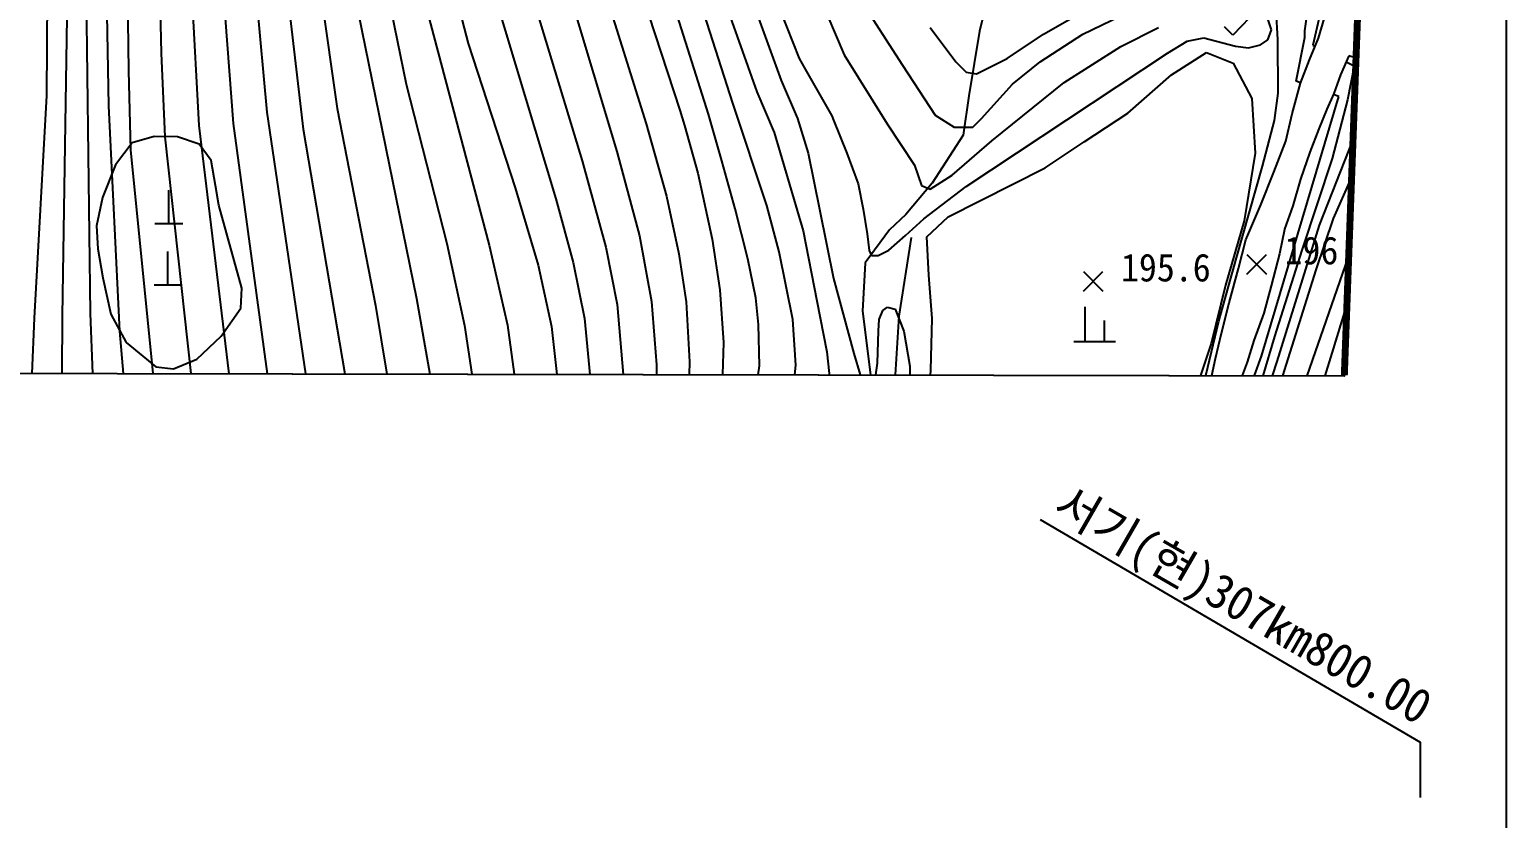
# Model space of a CAD drawing. Header units: millimetres. Extents: x 10470 to 11266, y 1103 to 1807.
# Drawn here: x 11159.5 to 11265.9, y 1363.4 to 1420.2 of the extents above; entities that cross this region are included whole.
import ezdxf
from ezdxf.enums import TextEntityAlignment as Align
from ezdxf.xclip import XClip

# ---------------------------------------------------------------- set-up
doc = ezdxf.new("R2010")
doc.units = ezdxf.units.MM
doc.header["$LTSCALE"] = 10
doc.header["$MEASUREMENT"] = 0
doc.header["$XCLIPFRAME"] = 2
doc.linetypes.add('A-CENTR01', pattern=[2, 1.25, -0.25, 0.25, -0.25])
for name, color, linetype in [('TN-MACL', 6, 'A-CENTR01'), ('TZ-BASE', 253, 'Continuous'), ('TZ-LEAL', 1, 'Continuous'), ('TZ-LEAT', 3, 'Continuous')]:
    doc.layers.add(name, color=color, linetype=linetype)
doc.layers.add('TX-PAPR', color=2, linetype='Continuous', plot=False)
doc.styles.add('HANA', font='GulimChe.ttf')
doc.styles.get("Standard").update_dxf_attribs({"font": 'GulimChe.ttf'})

# ---------------------------------------------------------------- blocks, each defined once
blk = doc.blocks.new('JD-SDFHSFH5FGCFH6')
at = {"layer": 'TZ-BASE'}
for p, q in [((607.27, -16.24, 216), (608.07, -56.88, 216)), ((609.03, -20.18, 215), (609.5, -54.38, 215)), ((606.34, -39.52, 217), (606.74, -71.84, 217)), ((651.29, -57.5, 199), (645.89, -40.41, 199)), ((611.54, -41.28, 214), (611.87, -53.11, 214)), ((639.02, -41.35, 202), (644.68, -60.17, 202)), ((653.03, -56.69, 198), (647.85, -40.47, 198)), ((641.76, -42.15, 201), (646.8, -58.19, 201)), ((644.34, -42.25, 200), (649.23, -57.2, 200)), ((636.86, -43.25, 203), (642.18, -60.84, 203)), ((634.57, -44.53, 204), (640.29, -63.59, 204)), ((632.2, -45.52, 205), (633.98, -52.4, 205)), ((696.53, -45.08, 198), (694.81, -52.53, 198)), ((603.68, -45.75, 219), (603.6, -56.14, 219)), ((630.08, -46.53, 206), (635.49, -66.91, 206)), ((653.34, -46.32, 196), (656.52, -55.07, 196)), ((657.97, -45.98, 194), (661.06, -53.23, 194)), ((694.25, -51.49, 197), (694.92, -46.6, 197)), ((605.13, -47.16, 218), (604.72, -72.01, 218)), ((627.8, -46.93, 207), (629.5, -55.32, 207)), ((651.81, -47.53, 197), (654.78, -55.88, 197)), ((671.74, -47.67, 204.68), (670.81, -51.51, 204.68)), ((614.05, -48.65, 213), (614.57, -58.31, 213)), ((623.26, -48.09, 209), (624.55, -57.07, 209)), ((625.61, -48.05, 208), (630.26, -70.75, 208)), ((618.72, -49.21, 211), (619.46, -57.35, 211)), ((621.03, -49.52, 210), (622.08, -58.56, 210)), ((662.17, -49.14, 193), (665.27, -53.97, 193)), ((675.41, -51.74, 192), (678.88, -49.76, 192)), ((678.26, -51.74, 193), (682.34, -49.76, 193)), ((692.3, -52.11, 196), (692.19, -50, 196)), ((616.47, -50.59, 212), (617.05, -58.16, 212)), ((656.45, -50.03, 195), (657.82, -53.49, 195)), ((690.27, -50.56, 194.44), (689.06, -51.8, 194.44)), ((691.84, -51.42, 195), (691.47, -50.27, 195)), ((695.22, -52.03, 170.4), (695.65, -50.56, 170.4)), ((667.25, -51.25, 192), (669.1, -53.72, 192)), ((670.81, -51.51, 204.68), (670.04, -56.18, 204.68)), ((672.81, -53.48, 192), (675.41, -51.74, 192)), ((675.17, -53.72, 193), (678.26, -51.74, 193)), ((680.98, -52.61, 194), (683.71, -51.25, 194)), ((685.78, -52.23, 195), (686.98, -52, 195)), ((686.98, -52, 195), (689.26, -52.59, 195)), ((689.06, -51.8, 194.44), (688.45, -51.21, 194.44)), ((691.57, -52.14, 195), (691.84, -51.42, 195)), ((692.33, -55.98, 196), (692.3, -52.11, 196)), ((693.63, -55.12, 197), (694.25, -51.98, 197)), ((694.25, -51.98, 197), (694.25, -51.49, 197)), ((694.59, -53.59, 170.4), (695.22, -52.03, 170.4)), ((611.87, -53.11, 214), (612.13, -59.11, 214)), ((633.98, -52.4, 205), (637.36, -62.8, 205)), ((669.86, -62.7, 195), (684.35, -53.11, 195)), ((676.9, -55.21, 194), (680.98, -52.61, 194)), ((684.35, -53.11, 195), (685.78, -52.23, 195)), ((684.65, -54.66, 195.7), (687.15, -53.06, 195.7)), ((687.15, -53.06, 195.7), (689.08, -53.82, 195.7)), ((689.26, -52.59, 195), (690.19, -52.72, 195)), ((690.19, -52.72, 195), (691.06, -52.49, 195)), ((691.06, -52.49, 195), (691.57, -52.14, 195)), ((694.81, -52.53, 198), (694.98, -52.62, 198)), ((657.82, -53.49, 195), (658.26, -54.26, 195)), ((661.06, -53.23, 194), (664.15, -58.18, 194)), ((665.27, -53.97, 193), (667.62, -57.56, 193)), ((669.1, -53.72, 192), (669.84, -54.46, 192)), ((670.59, -54.59, 192), (672.81, -53.48, 192)), ((673.19, -55.33, 193), (675.17, -53.72, 193)), ((689.08, -53.82, 195.7), (690.42, -56.37, 195.7)), ((693.94, -55.25, 170.4), (694.59, -53.59, 170.4)), ((697.41, -53.29, 198.62), (696.81, -54.66, 198.62)), ((697.21, -53.73, 198), (697.79, -54.02, 198)), ((697.79, -54.02, 198), (697.32, -56.46, 198)), ((697.88, -53.44, 198.62), (697.41, -53.29, 198.62)), ((697.93, -53.58, 198.62), (697.88, -53.44, 198.62)), ((609.5, -54.38, 215), (609.64, -60.05, 215)), ((629.5, -55.32, 207), (632.43, -66.8, 207)), ((656.52, -55.07, 196), (657.69, -57.8, 196)), ((658.26, -54.26, 195), (660.16, -57.6, 195)), ((669.84, -54.46, 192), (670.59, -54.59, 192)), ((671.7, -59.41, 194), (676.9, -55.21, 194)), ((681.5, -57.41, 195.7), (684.65, -54.66, 195.7)), ((693.33, -57.47, 170.4), (693.94, -55.25, 170.4)), ((693.94, -55.23, 197), (693.63, -55.12, 197)), ((696.81, -54.66, 198.62), (696.33, -56.01, 198.62)), ((603.6, -56.14, 219), (602.7, -72.17, 219)), ((654.78, -55.88, 197), (656.01, -58.81, 197)), ((670.04, -56.18, 204.68), (669.63, -58.99, 204.68)), ((670.96, -57.81, 193), (673.19, -55.33, 193)), ((690.42, -56.37, 195.7), (690.67, -60.3, 195.7)), ((691.12, -74.9, 197), (696.69, -56.22, 197)), ((692.06, -57.95, 196), (692.33, -55.98, 196)), ((696.33, -56.01, 198.62), (695.82, -57.13, 198.62)), ((696.69, -56.22, 197), (696.29, -56.08, 197)), ((608.07, -56.88, 216), (608.85, -73.12, 216)), ((619.46, -57.35, 211), (622.82, -79.96, 211)), ((624.55, -57.07, 209), (627.3, -71.26, 209)), ((649.23, -57.2, 200), (649.55, -58.31, 200)), ((655.49, -64.06, 198), (653.03, -56.69, 198)), ((678.35, -59.47, 195.7), (681.5, -57.41, 195.7)), ((695.82, -57.13, 198.62), (695.26, -58.55, 198.62)), ((697.32, -56.46, 198), (696.22, -60.69, 198)), ((614.57, -58.31, 213), (617.61, -83.31, 213)), ((617.05, -58.16, 212), (620.05, -80.24, 212)), ((646.8, -58.19, 201), (648.25, -63.4, 201)), ((649.55, -58.31, 200), (650.53, -61.73, 200)), ((652.24, -60.85, 199), (651.29, -57.5, 199)), ((657.69, -57.8, 196), (658.46, -60.29, 196)), ((660.16, -57.6, 195), (660.28, -57.92, 195)), ((660.28, -57.92, 195), (661.26, -60.29, 195)), ((664.15, -58.18, 194), (666.13, -61.15, 194)), ((667.62, -57.56, 193), (668.98, -58.42, 193)), ((668.98, -58.42, 193), (670.34, -58.42, 193)), ((670.34, -58.42, 193), (670.96, -57.81, 193)), ((691.2, -61.24, 196), (692.06, -57.95, 196)), ((692.87, -59.44, 170.4), (693.33, -57.47, 170.4)), ((609.78, -59.56, 214.71), (608.58, -61.14, 214.71)), ((611.35, -59.09, 214.71), (609.78, -59.56, 214.71)), ((613.04, -59.12, 214.71), (611.35, -59.09, 214.71)), ((612.13, -59.11, 214), (615.03, -85.65, 214)), ((614.59, -59.64, 214.71), (613.04, -59.12, 214.71)), ((622.08, -58.56, 210), (625.43, -78.15, 210)), ((656.01, -58.81, 197), (658.1, -65.9, 197)), ((669.63, -58.99, 204.68), (667.39, -62.45, 204.68)), ((668.85, -61.89, 194), (671.7, -59.41, 194)), ((675.54, -61.35, 195.7), (678.35, -59.47, 195.7)), ((692.01, -61.67, 170.4), (692.87, -59.44, 170.4)), ((695.26, -58.55, 198.62), (694.61, -60.22, 198.62)), ((697.72, -59.25, 199), (695.28, -65.48, 199)), ((609.64, -60.05, 215), (612.63, -90, 215)), ((615.46, -60.83, 214.71), (614.59, -59.64, 214.71)), ((644.68, -60.17, 202), (646.31, -66.26, 202)), ((658.46, -60.29, 196), (659.3, -64.46, 196)), ((661.26, -60.29, 195), (662.07, -62.5, 195)), ((690.67, -60.3, 195.7), (689.88, -65.17, 195.7)), ((694.61, -60.22, 198.62), (693.93, -62.16, 198.62)), ((608.58, -61.14, 214.71), (607.64, -63.49, 214.71)), ((615.78, -62.63, 214.71), (615.46, -60.83, 214.71)), ((642.18, -60.84, 203), (643.89, -67.06, 203)), ((653.2, -64.3, 199), (652.24, -60.85, 199)), ((666.13, -61.15, 194), (666.63, -62.63, 194)), ((668.56, -64.88, 195.7), (675.54, -61.35, 195.7)), ((689.31, -67.84, 196), (691.2, -61.24, 196)), ((691.07, -64.01, 170.4), (692.01, -61.67, 170.4)), ((696.22, -60.69, 198), (694.02, -67.29, 198)), ((616.02, -64.03, 214.71), (615.78, -62.63, 214.71)), ((650.53, -61.73, 200), (651.56, -66.48, 200)), ((662.07, -62.5, 195), (662.43, -64.34, 195)), ((667.39, -62.45, 204.68), (665.5, -64.72, 204.68)), ((666.63, -62.63, 194), (667.25, -62.88, 194)), ((666.8, -65.02, 195), (669.86, -62.7, 195)), ((667.25, -62.88, 194), (668.85, -61.89, 194)), ((693.93, -62.16, 198.62), (693.39, -64.1, 198.62)), ((696.3, -65.01, 200), (697.61, -62.08, 200)), ((607.64, -63.49, 214.71), (607.2, -65.53, 214.71)), ((612.41, -65.36, 215.56), (612.41, -62.96, 215.56)), ((637.36, -62.8, 205), (639.01, -68.37, 205)), ((640.29, -63.59, 204), (641.55, -68.17, 204)), ((648.25, -63.4, 201), (649.16, -67.54, 201)), ((616.02, -64.04, 214.71), (616.02, -64.03, 214.71)), ((617.66, -70.01, 214.71), (616.02, -64.04, 214.71)), ((654.13, -67.91, 199), (653.2, -64.3, 199)), ((656.37, -67.39, 198), (655.49, -64.06, 198)), ((659.3, -64.46, 196), (660.3, -69.31, 196)), ((662.43, -64.34, 195), (662.71, -66.1, 195)), ((665.5, -64.72, 204.68), (664.32, -65.82, 204.68)), ((667.02, -66.32, 195.7), (668.56, -64.88, 195.7)), ((689.99, -66.54, 170.4), (691.07, -64.01, 170.4)), ((693.39, -64.1, 198.62), (692.78, -65.78, 198.62)), ((607.2, -65.53, 214.71), (607.29, -67.18, 214.71)), ((611.41, -65.36, 215.56), (613.41, -65.36, 215.56)), ((658.1, -65.9, 197), (659.1, -70.92, 197)), ((664.32, -65.82, 204.68), (662.57, -68.2, 204.68)), ((665.48, -66.22, 195), (666.8, -65.02, 195)), ((689.88, -65.17, 195.7), (688.54, -69.79, 195.7)), ((695.28, -65.48, 199), (692.22, -75.29, 199)), ((692.78, -65.8, 198.62), (692.42, -67.54, 198.62)), ((692.78, -65.78, 198.62), (692.78, -65.8, 198.62)), ((695.07, -68.69, 200), (696.3, -65.01, 200)), ((632.43, -66.8, 207), (633.72, -72.71, 207)), ((635.49, -66.91, 206), (636.8, -72.67, 206)), ((646.31, -66.26, 202), (647.19, -70.97, 202)), ((651.56, -66.48, 200), (652.11, -70.13, 200)), ((662.71, -66.1, 195), (662.87, -67.31, 195)), ((664.27, -67.27, 195), (665.48, -66.22, 195)), ((665.02, -72.03, 195.45), (665.9, -66.38, 195.45)), ((667.16, -69.07, 195.7), (667.02, -66.32, 195.7)), ((689.46, -68.59, 170.4), (689.99, -66.54, 170.4)), ((607.29, -67.18, 214.71), (607.65, -69.27, 214.71)), ((612.35, -69.77, 215.56), (612.35, -67.37, 215.56)), ((643.89, -67.06, 203), (644.71, -71.19, 203)), ((649.16, -67.54, 201), (649.68, -71.01, 201)), ((654.69, -70.72, 199), (654.13, -67.91, 199)), ((657.37, -72.28, 198), (656.37, -67.39, 198)), ((662.87, -67.31, 195), (663.03, -67.67, 195)), ((663.03, -67.67, 195), (663.51, -67.67, 195)), ((663.51, -67.67, 195), (664.27, -67.27, 195)), ((688.06, -72.39, 196), (689.31, -67.84, 196)), ((690.07, -69.01, 196.17), (691.48, -67.59, 196.17)), ((690.07, -67.59, 196.17), (691.48, -69.01, 196.17)), ((692.42, -67.54, 198.62), (691.81, -69.84, 198.62)), ((694.02, -67.29, 198), (692.06, -73.49, 198)), ((697.17, -68.38, 201), (697.41, -67.69, 201)), ((639.01, -68.37, 205), (639.97, -72.77, 205)), ((641.55, -68.17, 204), (642.36, -72.19, 204)), ((662.57, -68.2, 204.68), (662.37, -71.67, 204.68)), ((667.41, -72.19, 195.7), (667.16, -69.07, 195.7)), ((678.29, -70.24, 195.59), (679.7, -68.82, 195.59)), ((678.29, -68.82, 195.59), (679.7, -70.24, 195.59)), ((683.72, -104.62, 200), (695.07, -68.69, 200)), ((688.8, -71.06, 170.4), (689.46, -68.59, 170.4)), ((690.01, -88.93, 201), (697.17, -68.38, 201)), ((607.65, -69.27, 214.71), (608.23, -71.88, 214.71)), ((611.35, -69.77, 215.56), (613.35, -69.77, 215.56)), ((617.61, -71.45, 214.71), (617.66, -70.01, 214.71)), ((652.11, -70.13, 200), (652.37, -73.93, 200)), ((660.3, -69.31, 196), (661.75, -74.72, 196)), ((688.54, -69.79, 195.7), (687.5, -74.01, 195.7)), ((691.81, -69.84, 198.62), (691.29, -71.82, 198.62)), ((627.3, -71.26, 209), (628.53, -78.68, 209)), ((630.26, -70.75, 208), (631.3, -76.7, 208)), ((644.71, -71.19, 203), (645.21, -77.15, 203)), ((647.19, -70.97, 202), (647.53, -75.54, 202)), ((649.68, -71.01, 201), (649.92, -75.33, 201)), ((654.89, -72.64, 199), (654.69, -70.72, 199)), ((659.1, -70.92, 197), (659.82, -74.6, 197)), ((688.23, -73.25, 170.4), (688.8, -71.06, 170.4)), ((697.28, -71.16, 201.9), (696.2, -74.7, 201.9)), ((602.7, -72.17, 219), (602.48, -77.75, 219)), ((604.72, -72.01, 218), (604.69, -77.53, 218)), ((606.74, -71.84, 217), (607.03, -79.43, 217)), ((608.23, -71.88, 214.71), (609.35, -73.92, 214.71)), ((616.19, -73.46, 214.71), (617.61, -71.45, 214.71)), ((642.36, -72.19, 204), (642.9, -77.85, 204)), ((657.57, -75.57, 198), (657.37, -72.28, 198)), ((662.37, -71.67, 204.68), (662.99, -76.45, 204.68)), ((663.54, -73.08, 196), (663.59, -72.28, 196)), ((663.59, -72.28, 196), (663.84, -71.62, 196)), ((663.84, -71.62, 196), (664.17, -71.39, 196)), ((664.17, -71.39, 196), (664.73, -71.53, 196)), ((664.64, -77.98, 195.45), (665.02, -72.03, 195.45)), ((664.73, -71.53, 196), (665.36, -73.1, 196)), ((667.31, -75.93, 195.7), (667.41, -72.19, 195.7)), ((678.41, -73.85, 195.54), (678.41, -71.35, 195.54)), ((691.29, -71.82, 198.62), (690.58, -73.78, 198.62)), ((608.85, -73.12, 216), (611.17, -99.22, 216)), ((633.72, -72.71, 207), (634.54, -78.25, 207)), ((636.8, -72.67, 206), (637.55, -78.22, 206)), ((639.97, -72.77, 205), (640.66, -78.78, 205)), ((654.97, -75.61, 199), (654.89, -72.64, 199)), ((663.47, -75.41, 196), (663.54, -73.08, 196)), ((665.36, -73.1, 196), (665.8, -75.64, 196)), ((679.81, -73.85, 195.54), (679.81, -72.35, 195.54)), ((687.04, -76.63, 196), (688.06, -72.39, 196)), ((687.81, -75.08, 170.4), (688.23, -73.25, 170.4)), ((609.35, -73.92, 214.71), (611.48, -75.67, 214.71)), ((614.42, -75.12, 214.71), (616.19, -73.46, 214.71)), ((652.37, -73.93, 200), (652.24, -78.36, 200)), ((677.61, -73.85, 195.54), (680.61, -73.85, 195.54)), ((687.5, -74.01, 195.7), (686.25, -77.73, 195.7)), ((690.58, -73.78, 198.62), (690.08, -75.34, 198.62)), ((692.06, -73.49, 198), (690.57, -78.43, 198)), ((612.75, -75.83, 214.71), (614.42, -75.12, 214.71)), ((647.53, -75.54, 202), (647.55, -79.18, 202)), ((649.92, -75.33, 201), (649.75, -80.52, 201)), ((659.82, -74.6, 197), (659.98, -76.17, 197)), ((661.75, -74.72, 196), (662.59, -77.49, 196)), ((663.27, -76.77, 196), (663.47, -75.41, 196)), ((687.35, -77.15, 170.4), (687.81, -75.08, 170.4)), ((688.92, -81.18, 197), (691.12, -74.9, 197)), ((690.08, -75.34, 198.62), (689.53, -76.86, 198.62)), ((692.22, -75.29, 199), (689.71, -82.98, 199)), ((696.2, -74.7, 201.9), (694.69, -79.56, 201.9)), ((611.48, -75.67, 214.71), (612.75, -75.83, 214.71)), ((654.57, -78.09, 199), (654.97, -75.61, 199)), ((657.33, -77.97, 198), (657.57, -75.57, 198)), ((659.98, -76.17, 197), (659.98, -79.38, 197)), ((665.8, -75.64, 196), (665.69, -83.54, 196)), ((666.85, -79.81, 195.7), (667.31, -75.93, 195.7))]:
    blk.add_line(p, q, dxfattribs=at)
at = {"layer": 'TZ-BASE', "style": 'HANA'}
for s, p in [('196.2', (692.78, -68.3, 196.17)), ('195.6', (681, -69.53, 195.59))]:
    blk.add_text(s, height=2, dxfattribs=at).set_placement(p)

msp = doc.modelspace()

# ---------------------------------------------------------------- linework, layer by layer
at = {"layer": 'TN-MACL', "const_width": 0.5}
msp.add_lwpolyline([(11259.74, 1545.18), (11254.21, 1395.28)], dxfattribs=at)
at = {"layer": 'TX-PAPR'}
msp.add_lwpolyline([(10469.89, 1103.05), (11265.89, 1103.05), (11265.89, 1619.05), (10469.89, 1619.05)], close=True, dxfattribs=at)
at = {"layer": 'TX-PAPR', "flags": 128}
msp.add_lwpolyline([(10559.6, 1396.55), (11254.21, 1395.23), (11259.74, 1545.22), (10554.64, 1546.56), (10559.6, 1396.55)], dxfattribs=at)
at = {"layer": 'TZ-LEAL'}
msp.add_lwpolyline([(11232.3, 1384.9), (11259.68, 1368.87), (11259.68, 1364.87)], dxfattribs=at)

# ---------------------------------------------------------------- block references
at = {"layer": 'TZ-BASE'}
ref = msp.add_blockref('JD-SDFHSFH5FGCFH6', (10557.12, 1471.56), dxfattribs=at)
XClip(ref).set_block_clipping_path([(2.4833460004, -75.0048615017), (697.0870356228, -76.3266636377), (702.6246141986, 73.6630701726), (-2.4833460004, 75.0048615017)])

# ---------------------------------------------------------------- texts
at = {"layer": 'TZ-LEAT'}
msp.add_text('서기(현)307㎞800.00', height=2.5, rotation=330, dxfattribs=at).set_placement((11246.29, 1377.7), align=Align.CENTER)

doc.saveas('drawing.dxf')
